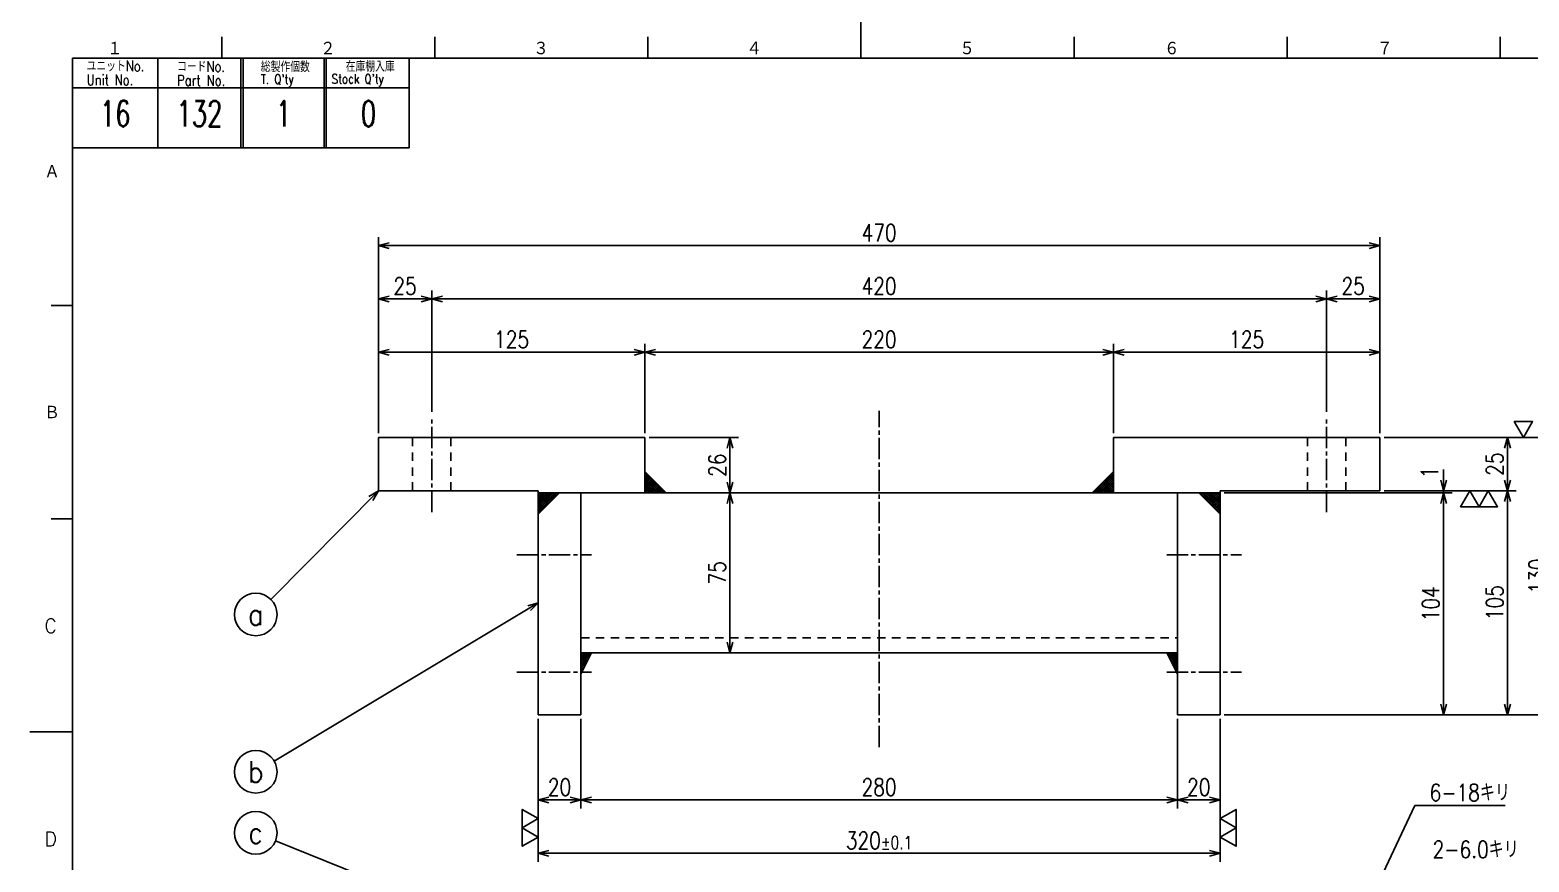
# Model space of a CAD drawing. Extents: x 0 to 1188, y 0 to 1680.
# Drawn here: x 30 to 734, y 433 to 823 of the extents above; entities that cross this region are included whole.
import ezdxf
from ezdxf.enums import TextEntityAlignment as Align

# ---------------------------------------------------------------- set-up
doc = ezdxf.new("R2010")
doc.units = 0
doc.header["$LTSCALE"] = 2
doc.linetypes.add('GEN7A', pattern=[7.5, 5, -0.75, 1, -0.75])
doc.linetypes.add('HIDDEN2', pattern=[3.5, 2, -1.5])
doc.layers.get('0').update_dxf_attribs({"linetype": 'CONTINUOUS'})
doc.layers.get('DEFPOINTS').update_dxf_attribs({"linetype": 'CONTINUOUS'})
for name, color, linetype in [('2', 5, 'CONTINUOUS'), ('5', 3, 'CONTINUOUS'), ('7A', 4, 'GEN7A'), ('8', 1, 'CONTINUOUS'), ('9', 3, 'HIDDEN2'), ('RAHM2', 1, 'CONTINUOUS')]:
    doc.layers.add(name, color=color, linetype=linetype)
doc.styles.add('DIMENSION', font='monotxt.shx', dxfattribs={"bigfont": 'bigfont.shx'})
doc.styles.get("Standard").update_dxf_attribs({"font": 'romans.shx', "width": 0.8, "bigfont": 'extfont.shx'})
doc.dimstyles.new('GEN-ISO', dxfattribs={"dimscale": 2, "dimtxt": 4, "dimasz": 2.5, "dimexe": 2, "dimexo": 1, "dimgap": 1, "dimtad": 3, "dimdec": 3, "dimrnd": 0.001, "dimdsep": 46, "dimtxsty": 'Standard', "dimblk": 'OPEN30', "dimcen": 0, "dimclrt": 52, "dimadec": 0, "dimazin": 0, "dimtp": 0.1, "dimtm": 0.1, "dimtfac": 0.6, "dimtdec": 3, "dimtmove": 2, "dimatfit": 3, "dimldrblk": 'OPEN30', "dimfxl": 1, "dimarcsym": 0})

# ---------------------------------------------------------------- blocks, each defined once
blk = doc.blocks.new('1A2ﾌﾞﾋﾝ')
at = {"layer": 'RAHM2', "color": 5, "linetype": 'Continuous'}
for p, q in [((210, 415), (210, 405)), ((60, 410), (60, 405)), ((110, 410), (110, 405)), ((160, 410), (160, 405)), ((260, 410), (260, 405)), ((310, 410), (310, 405)), ((360, 410), (360, 405)), ((579, 405), (25, 405)), ((25, 405), (25, 15)), ((104, 384), (104, 405)), ((25, 384), (64.5, 384)), ((64.5, 384), (104, 384)), ((20, 347), (25, 347)), ((20, 297), (25, 297)), ((15, 247), (25, 247))]:
    blk.add_line(p, q, dxfattribs=at)
at = {"layer": 'RAHM2', "color": 7, "linetype": 'Continuous'}
for p, q in [((45, 405), (45, 384)), ((64.5, 405), (64.5, 384)), ((65, 405), (65, 384)), ((84, 405), (84, 384)), ((84.5, 405), (84.5, 384)), ((25, 398), (64.5, 398)), ((64.5, 398), (104, 398))]:
    blk.add_line(p, q, dxfattribs=at)
at = {"layer": 'RAHM2', "color": 5, "linetype": 'Continuous'}
for s, p in [('１', (33.1, 405.6)), ('２', (83.1, 405.6)), ('３', (133.1, 405.6)), ('４', (183.1, 405.6)), ('５', (233.1, 405.6)), ('６', (281.11, 405.6)), ('７', (331.11, 405.6)), ('Ａ', (18.36, 376.71)), ('Ｂ', (18.36, 320.24)), ('C', (18.36, 270.24)), ('D', (18.36, 220.24))]:
    blk.add_text(s, height=3.31, dxfattribs=at).set_placement(p)
at = {"layer": 'RAHM2', "color": 7, "linetype": 'Continuous', "width": 0.8}
for s, height, p in [('在庫棚入庫', 2.5, (89.08, 401.82)), ('ユニットNo.', 2.5, (28.29, 401.92)), ('Unit No.', 2.5, (28.29, 398.64)), ('コードNo.', 2.5, (49.52, 401.81)), ('Part No.', 2.5, (49.52, 398.53)), ('総製作個数', 2.5, (69.17, 401.72)), ("T. Q'ty", 2.2, (69.17, 398.96)), ("Stock Q'ty", 2.2, (85.8, 399.06))]:
    blk.add_text(s, height=height, dxfattribs=at).set_placement(p)
at = {"layer": 'RAHM2', "color": 5, "linetype": 'Continuous', "width": 0.7}
for tag, p in [('HEADER3', (35, 392.01)), ('HEADER4', (54.75, 392)), ('HEADER15', (74.49, 392)), ('HEADER16', (94.43, 392))]:
    blk.add_attdef(tag, text='', height=6, dxfattribs=at).set_placement(p, align=Align.MIDDLE)
at = {"layer": 'RAHM2', "color": 7, "linetype": 'Continuous'}
blk.add_attdef('HEADER5', text='', height=2.5, dxfattribs=at).set_placement((63.69, 385.1), align=Align.BOTTOM_RIGHT)
for tag, height, width, p in [('HEADER25', 3.2, 0.63, (46.91, 45.38)), ('HEADER23', 3.33, 0.8, (71.4, 45.2)), ('HEADER24', 3.5, 0.8, (92.57, 45.22)), ('HEADER1', 5, 0.9, (528.12, 45.15)), ('HEADER7', 5, 0.8, (343.38, 40.8)), ('GEN-TITLE-SCA', 4, 0.85, (430.79, 40.85)), ('HEADER22', 3.2, 0.63, (46.91, 38.38)), ('HEADER20', 3.33, 0.8, (71.4, 38.2)), ('HEADER21', 3.5, 0.8, (92.57, 38.22)), ('HEADER2', 6, 0.9, (527.89, 36.68)), ('HEADER19', 3.2, 0.63, (46.91, 31.38)), ('HEADER17', 3.33, 0.8, (71.4, 31.2)), ('HEADER18', 3.5, 0.8, (92.57, 31.22)), ('HEADER11', 3.2, 0.63, (46.91, 24.38)), ('HEADER9', 3.33, 0.8, (71.4, 24.2)), ('HEADER10', 3.5, 0.8, (92.57, 24.22)), ('HEADER14', 3.31, 0.8, (295.54, 17.82))]:
    blk.add_attdef(tag, text='', height=height, dxfattribs=dict(at, width=width)).set_placement(p, align=Align.MIDDLE)
at = {"layer": 'RAHM2', "color": 7, "linetype": 'Continuous', "width": 0.8}
blk.add_attdef('GEN-TITLE-DAT', text='', height=3.5, dxfattribs=at).set_placement((444.35, 39.1), align=Align.BOTTOM_LEFT)
at = {"layer": 'RAHM2', "color": 5, "linetype": 'Continuous'}
blk.add_attdef('HEADER6', text='', height=5.8, dxfattribs=at).set_placement((376.09, 17.1), align=Align.BOTTOM_RIGHT)
at = {"layer": 'RAHM2', "color": 5, "linetype": 'Continuous', "style": 'DIMENSION', "width": 1.2}
for tag, p in [('HEADER13', (382.56, 16.75)), ('HEADER12', (416.26, 16.72)), ('GEN-TITLE-DWG', (485.79, 16.74))]:
    blk.add_attdef(tag, text='', height=7.02, dxfattribs=at).set_placement(p, align=Align.BOTTOM_LEFT)
at = {"layer": 'RAHM2', "color": 5, "linetype": 'Continuous', "style": 'DIMENSION'}
blk.add_attdef('HEADER8', text='', height=7.02, dxfattribs=at).set_placement((577.6, 16.71), align=Align.BOTTOM_RIGHT)
blk = doc.blocks.new('GENBALLOON1')
blk.add_circle((0, 0), 5)
at = {"flags": 1}
blk.add_attdef('GEN_PARENT', text='', height=2.5, dxfattribs=at).set_placement((0, 0), align=Align.MIDDLE)
blk.add_attdef('REF_NO', text='', height=3.5).set_placement((0, 0), align=Align.MIDDLE)
at = {"color": 7, "flags": 1}
for tag, p in [('5GENINF', (6.43, 0.96)), ('6GENINF', (6.43, 0.63)), ('7GENINF', (6.43, 0.3)), ('8GENINF', (6.43, -0.04)), ('9GENINF', (6.43, -0.37)), ('3GENINF', (6.43, -2.34)), ('4GENINF', (6.43, -2.67)), ('10GENINF', (6.43, -0.7)), ('11GENINF', (6.43, -1)), ('12GENINF', (6.43, -1.34)), ('13GENINF', (6.43, -1.67)), ('14GENINF', (6.43, -2)), ('15GENINF', (6.43, -3)), ('16GENINF', (6.43, -3.34)), ('17GENINF', (6.43, -3.7)), ('20GENINF', (6.43, -4.7)), ('21GENINF', (6.43, -5.04)), ('22GENINF', (6.43, -5.37)), ('18GENINF', (6.43, -4.04)), ('19GENINF', (6.43, -4.37))]:
    blk.add_attdef(tag, p, '', height=0.2, dxfattribs=at)
blk = doc.blocks.new('_Open30')
at = {"color": 0, "linetype": 'ByBlock', "lineweight": -2}
for p, q in [((-1, 0.27), (0, 0)), ((0, 0), (-1, -0.27)), ((0, 0), (-1, 0))]:
    blk.add_line(p, q, dxfattribs=at)
blk = doc.blocks.new('*D5')
at = {"layer": '5', "color": 0, "lineweight": -2, "transparency": 16777216}
for p, q in [((268.53, 500.07), (268.53, 433.07)), ((588.53, 500.07), (588.53, 433.07)), ((273.53, 437.07), (583.53, 437.07))]:
    blk.add_line(p, q, dxfattribs=at)
at = {"layer": 'DEFPOINTS', "color": 0, "transparency": 16777216}
for p in [(268.53, 502.07), (588.53, 502.07), (588.53, 437.07)]:
    blk.add_point(p, dxfattribs=at)
at = {"layer": '5', "color": 0, "lineweight": -2, "transparency": 16777216, "xscale": 5, "yscale": 5, "zscale": 5, "rotation": 180}
blk.add_blockref('_Open30', (268.53, 437.07), dxfattribs=at)
at = {"layer": '5', "color": 0, "lineweight": -2, "transparency": 16777216, "xscale": 5, "yscale": 5, "zscale": 5}
blk.add_blockref('_Open30', (588.53, 437.07), dxfattribs=at)
at = {"layer": '5', "color": 52, "transparency": 16777216, "insert": (428.53, 443.07), "char_height": 8, "attachment_point": 5}
blk.add_mtext('320\\H6;\\S%%P0.1;', dxfattribs=at)
blk = doc.blocks.new('*D6')
at = {"layer": '5', "color": 0, "lineweight": -2, "transparency": 16777216}
for p, q in [((218.53, 644.07), (218.53, 701.07)), ((223.53, 697.07), (633.53, 697.07)), ((638.53, 644.07), (638.53, 701.07))]:
    blk.add_line(p, q, dxfattribs=at)
at = {"layer": 'DEFPOINTS', "color": 0, "transparency": 16777216}
for p in [(638.53, 697.07), (218.53, 642.07), (638.53, 642.07)]:
    blk.add_point(p, dxfattribs=at)
at = {"layer": '5', "color": 0, "lineweight": -2, "transparency": 16777216, "xscale": 5, "yscale": 5, "zscale": 5, "rotation": 180}
blk.add_blockref('_Open30', (218.53, 697.07), dxfattribs=at)
at = {"layer": '5', "color": 0, "lineweight": -2, "transparency": 16777216, "xscale": 5, "yscale": 5, "zscale": 5}
blk.add_blockref('_Open30', (638.53, 697.07), dxfattribs=at)
at = {"layer": '5', "color": 52, "transparency": 16777216, "insert": (428.53, 703.07), "char_height": 8, "attachment_point": 5}
blk.add_mtext('420', dxfattribs=at)
blk = doc.blocks.new('*D7')
at = {"layer": '5', "color": 0, "lineweight": -2, "transparency": 16777216}
for p, q in [((288.53, 500.07), (288.53, 458.07)), ((568.53, 500.07), (568.53, 458.07)), ((293.53, 462.07), (563.53, 462.07))]:
    blk.add_line(p, q, dxfattribs=at)
at = {"layer": 'DEFPOINTS', "color": 0, "transparency": 16777216}
for p in [(288.53, 502.07), (568.53, 502.07), (568.53, 462.07)]:
    blk.add_point(p, dxfattribs=at)
at = {"layer": '5', "color": 0, "lineweight": -2, "transparency": 16777216, "xscale": 5, "yscale": 5, "zscale": 5, "rotation": 180}
blk.add_blockref('_Open30', (288.53, 462.07), dxfattribs=at)
at = {"layer": '5', "color": 0, "lineweight": -2, "transparency": 16777216, "xscale": 5, "yscale": 5, "zscale": 5}
blk.add_blockref('_Open30', (568.53, 462.07), dxfattribs=at)
at = {"layer": '5', "color": 52, "transparency": 16777216, "insert": (428.53, 468.07), "char_height": 8, "attachment_point": 5}
blk.add_mtext('280', dxfattribs=at)
blk = doc.blocks.new('*D8')
at = {"layer": '5', "color": 0, "lineweight": -2, "transparency": 16777216}
for p, q in [((193.53, 634.07), (193.53, 726.07)), ((663.53, 634.07), (663.53, 726.07)), ((198.53, 722.07), (658.53, 722.07))]:
    blk.add_line(p, q, dxfattribs=at)
at = {"layer": 'DEFPOINTS', "color": 0, "transparency": 16777216}
for p in [(663.53, 722.07), (193.53, 632.07), (663.53, 632.07)]:
    blk.add_point(p, dxfattribs=at)
at = {"layer": '5', "color": 0, "lineweight": -2, "transparency": 16777216, "xscale": 5, "yscale": 5, "zscale": 5, "rotation": 180}
blk.add_blockref('_Open30', (193.53, 722.07), dxfattribs=at)
at = {"layer": '5', "color": 0, "lineweight": -2, "transparency": 16777216, "xscale": 5, "yscale": 5, "zscale": 5}
blk.add_blockref('_Open30', (663.53, 722.07), dxfattribs=at)
at = {"layer": '5', "color": 52, "transparency": 16777216, "insert": (428.53, 728.07), "char_height": 8, "attachment_point": 5}
blk.add_mtext('470', dxfattribs=at)
blk = doc.blocks.new('*D9')
at = {"layer": '5', "color": 0, "lineweight": -2, "transparency": 16777216}
for p, q in [((538.53, 634.07), (538.53, 676.07)), ((663.53, 634.07), (663.53, 676.07)), ((543.53, 672.07), (658.53, 672.07))]:
    blk.add_line(p, q, dxfattribs=at)
at = {"layer": 'DEFPOINTS', "color": 0, "transparency": 16777216}
for p in [(663.53, 672.07), (538.53, 632.07), (663.53, 632.07)]:
    blk.add_point(p, dxfattribs=at)
at = {"layer": '5', "color": 0, "lineweight": -2, "transparency": 16777216, "xscale": 5, "yscale": 5, "zscale": 5, "rotation": 180}
blk.add_blockref('_Open30', (538.53, 672.07), dxfattribs=at)
at = {"layer": '5', "color": 0, "lineweight": -2, "transparency": 16777216, "xscale": 5, "yscale": 5, "zscale": 5}
blk.add_blockref('_Open30', (663.53, 672.07), dxfattribs=at)
at = {"layer": '5', "color": 52, "transparency": 16777216, "insert": (601.03, 678.07), "char_height": 8, "attachment_point": 5}
blk.add_mtext('125', dxfattribs=at)
blk = doc.blocks.new('*D10')
at = {"layer": '5', "color": 0, "lineweight": -2, "transparency": 16777216}
for p, q in [((268.53, 500.07), (268.53, 458.07)), ((288.53, 500.07), (288.53, 458.07)), ((283.53, 462.07), (273.53, 462.07))]:
    blk.add_line(p, q, dxfattribs=at)
at = {"layer": 'DEFPOINTS', "color": 0, "transparency": 16777216}
for p in [(268.53, 502.07), (288.53, 502.07), (268.53, 462.07)]:
    blk.add_point(p, dxfattribs=at)
at = {"layer": '5', "color": 0, "lineweight": -2, "transparency": 16777216, "xscale": 5, "yscale": 5, "zscale": 5, "rotation": 180}
blk.add_blockref('_Open30', (268.53, 462.07), dxfattribs=at)
at = {"layer": '5', "color": 0, "lineweight": -2, "transparency": 16777216, "xscale": 5, "yscale": 5, "zscale": 5}
blk.add_blockref('_Open30', (288.53, 462.07), dxfattribs=at)
at = {"layer": '5', "color": 52, "transparency": 16777216, "insert": (278.53, 468.07), "char_height": 8, "attachment_point": 5}
blk.add_mtext('20', dxfattribs=at)
blk = doc.blocks.new('*D13')
at = {"layer": '5', "color": 0, "lineweight": -2, "transparency": 16777216}
for p, q in [((193.53, 634.07), (193.53, 676.07)), ((318.53, 634.07), (318.53, 676.07)), ((198.53, 672.07), (313.53, 672.07))]:
    blk.add_line(p, q, dxfattribs=at)
at = {"layer": 'DEFPOINTS', "color": 0, "transparency": 16777216}
for p in [(318.53, 672.07), (193.53, 632.07), (318.53, 632.07)]:
    blk.add_point(p, dxfattribs=at)
at = {"layer": '5', "color": 0, "lineweight": -2, "transparency": 16777216, "xscale": 5, "yscale": 5, "zscale": 5, "rotation": 180}
blk.add_blockref('_Open30', (193.53, 672.07), dxfattribs=at)
at = {"layer": '5', "color": 0, "lineweight": -2, "transparency": 16777216, "xscale": 5, "yscale": 5, "zscale": 5}
blk.add_blockref('_Open30', (318.53, 672.07), dxfattribs=at)
at = {"layer": '5', "color": 52, "transparency": 16777216, "insert": (256.03, 678.07), "char_height": 8, "attachment_point": 5}
blk.add_mtext('125', dxfattribs=at)
blk = doc.blocks.new('*D14')
at = {"layer": '5', "color": 0, "lineweight": -2, "transparency": 16777216}
for p, q in [((193.53, 634.07), (193.53, 701.07)), ((213.53, 697.07), (198.53, 697.07)), ((218.53, 644.07), (218.53, 701.07))]:
    blk.add_line(p, q, dxfattribs=at)
at = {"layer": 'DEFPOINTS', "color": 0, "transparency": 16777216}
for p in [(193.53, 697.07), (218.53, 642.07), (193.53, 632.07)]:
    blk.add_point(p, dxfattribs=at)
at = {"layer": '5', "color": 0, "lineweight": -2, "transparency": 16777216, "xscale": 5, "yscale": 5, "zscale": 5, "rotation": 180}
blk.add_blockref('_Open30', (193.53, 697.07), dxfattribs=at)
at = {"layer": '5', "color": 0, "lineweight": -2, "transparency": 16777216, "xscale": 5, "yscale": 5, "zscale": 5}
blk.add_blockref('_Open30', (218.53, 697.07), dxfattribs=at)
at = {"layer": '5', "color": 52, "transparency": 16777216, "insert": (206.03, 703.07), "char_height": 8, "attachment_point": 5}
blk.add_mtext('25', dxfattribs=at)
blk = doc.blocks.new('*D15')
at = {"layer": '5', "color": 0, "lineweight": -2, "transparency": 16777216}
for p, q in [((318.53, 634.07), (318.53, 676.07)), ((538.53, 634.07), (538.53, 676.07)), ((323.53, 672.07), (533.53, 672.07))]:
    blk.add_line(p, q, dxfattribs=at)
at = {"layer": 'DEFPOINTS', "color": 0, "transparency": 16777216}
for p in [(538.53, 672.07), (318.53, 632.07), (538.53, 632.07)]:
    blk.add_point(p, dxfattribs=at)
at = {"layer": '5', "color": 0, "lineweight": -2, "transparency": 16777216, "xscale": 5, "yscale": 5, "zscale": 5, "rotation": 180}
blk.add_blockref('_Open30', (318.53, 672.07), dxfattribs=at)
at = {"layer": '5', "color": 0, "lineweight": -2, "transparency": 16777216, "xscale": 5, "yscale": 5, "zscale": 5}
blk.add_blockref('_Open30', (538.53, 672.07), dxfattribs=at)
at = {"layer": '5', "color": 52, "transparency": 16777216, "insert": (428.53, 678.07), "char_height": 8, "attachment_point": 5}
blk.add_mtext('220', dxfattribs=at)
blk = doc.blocks.new('*D16')
at = {"layer": '5', "color": 0, "lineweight": -2, "transparency": 16777216}
for p, q in [((356.53, 606.07), (354.53, 606.07)), ((358.53, 601.07), (358.53, 536.07)), ((356.53, 531.07), (354.53, 531.07))]:
    blk.add_line(p, q, dxfattribs=at)
at = {"layer": 'DEFPOINTS', "color": 0, "transparency": 16777216}
for p in [(358.53, 606.07), (358.53, 531.07), (358.53, 531.07)]:
    blk.add_point(p, dxfattribs=at)
at = {"layer": '5', "color": 0, "lineweight": -2, "transparency": 16777216, "xscale": 5, "yscale": 5, "zscale": 5}
for p, rotation in [((358.53, 606.07), 90), ((358.53, 531.07), 270)]:
    blk.add_blockref('_Open30', p, dxfattribs=dict(at, rotation=rotation))
at = {"layer": '5', "color": 52, "transparency": 16777216, "insert": (352.53, 568.57), "char_height": 8, "attachment_point": 5, "rotation": 90}
blk.add_mtext('75', dxfattribs=at)
blk = doc.blocks.new('*D17')
at = {"layer": '5', "color": 0, "lineweight": -2, "transparency": 16777216}
for p, q in [((320.53, 632.07), (362.53, 632.07)), ((358.53, 627.07), (358.53, 611.07)), ((356.53, 606.07), (354.53, 606.07))]:
    blk.add_line(p, q, dxfattribs=at)
at = {"layer": 'DEFPOINTS', "color": 0, "transparency": 16777216}
for p in [(318.53, 632.07), (358.53, 606.07), (358.53, 606.07)]:
    blk.add_point(p, dxfattribs=at)
at = {"layer": '5', "color": 0, "lineweight": -2, "transparency": 16777216, "xscale": 5, "yscale": 5, "zscale": 5}
for p, rotation in [((358.53, 632.07), 90), ((358.53, 606.07), 270)]:
    blk.add_blockref('_Open30', p, dxfattribs=dict(at, rotation=rotation))
at = {"layer": '5', "color": 52, "transparency": 16777216, "insert": (352.53, 619.07), "char_height": 8, "attachment_point": 5, "rotation": 90}
blk.add_mtext('26', dxfattribs=at)
blk = doc.blocks.new('*D22')
at = {"layer": '5', "color": 0, "lineweight": -2, "transparency": 16777216}
for p, q in [((568.53, 500.07), (568.53, 458.07)), ((588.53, 500.07), (588.53, 458.07)), ((573.53, 462.07), (583.53, 462.07))]:
    blk.add_line(p, q, dxfattribs=at)
at = {"layer": 'DEFPOINTS', "color": 0, "transparency": 16777216}
for p in [(568.53, 502.07), (588.53, 502.07), (588.53, 462.07)]:
    blk.add_point(p, dxfattribs=at)
at = {"layer": '5', "color": 0, "lineweight": -2, "transparency": 16777216, "xscale": 5, "yscale": 5, "zscale": 5, "rotation": 180}
blk.add_blockref('_Open30', (568.53, 462.07), dxfattribs=at)
at = {"layer": '5', "color": 0, "lineweight": -2, "transparency": 16777216, "xscale": 5, "yscale": 5, "zscale": 5}
blk.add_blockref('_Open30', (588.53, 462.07), dxfattribs=at)
at = {"layer": '5', "color": 52, "transparency": 16777216, "insert": (578.53, 468.07), "char_height": 8, "attachment_point": 5}
blk.add_mtext('20', dxfattribs=at)
blk = doc.blocks.new('*D30')
at = {"layer": '5', "color": 0, "lineweight": -2, "transparency": 16777216}
for p, q in [((665.53, 632.07), (747.44, 632.07)), ((743.44, 507.07), (743.44, 627.07)), ((590.53, 502.07), (747.44, 502.07))]:
    blk.add_line(p, q, dxfattribs=at)
at = {"layer": 'DEFPOINTS', "color": 0, "transparency": 16777216}
for p in [(663.53, 632.07), (743.44, 632.07), (588.53, 502.07)]:
    blk.add_point(p, dxfattribs=at)
at = {"layer": '5', "color": 0, "lineweight": -2, "transparency": 16777216, "xscale": 5, "yscale": 5, "zscale": 5}
for p, rotation in [((743.44, 632.07), 90), ((743.44, 502.07), 270)]:
    blk.add_blockref('_Open30', p, dxfattribs=dict(at, rotation=rotation))
at = {"layer": '5', "color": 52, "transparency": 16777216, "insert": (737.44, 567.07), "char_height": 8, "attachment_point": 5, "rotation": 90}
blk.add_mtext('130', dxfattribs=at)
blk = doc.blocks.new('*D31')
at = {"layer": '5', "color": 0, "lineweight": -2, "transparency": 16777216}
for p, q in [((590.53, 606.07), (697.44, 606.07)), ((693.44, 601.07), (693.44, 507.07)), ((590.53, 502.07), (697.44, 502.07))]:
    blk.add_line(p, q, dxfattribs=at)
at = {"layer": 'DEFPOINTS', "color": 0, "transparency": 16777216}
for p in [(588.53, 606.07), (588.53, 502.07), (693.44, 502.07)]:
    blk.add_point(p, dxfattribs=at)
at = {"layer": '5', "color": 0, "lineweight": -2, "transparency": 16777216, "xscale": 5, "yscale": 5, "zscale": 5}
for p, rotation in [((693.44, 606.07), 90), ((693.44, 502.07), 270)]:
    blk.add_blockref('_Open30', p, dxfattribs=dict(at, rotation=rotation))
at = {"layer": '5', "color": 52, "transparency": 16777216, "insert": (687.44, 554.07), "char_height": 8, "attachment_point": 5, "rotation": 90}
blk.add_mtext('104', dxfattribs=at)
blk = doc.blocks.new('*D32')
at = {"layer": '5', "color": 0, "lineweight": -2, "transparency": 16777216}
for p, q in [((693.44, 612.07), (693.44, 617.07)), ((590.53, 606.07), (697.44, 606.07)), ((665.53, 607.07), (697.44, 607.07)), ((693.44, 606.07), (693.44, 607.07)), ((693.44, 601.07), (693.44, 596.07))]:
    blk.add_line(p, q, dxfattribs=at)
at = {"layer": 'DEFPOINTS', "color": 0, "transparency": 16777216}
for p in [(588.53, 606.07), (663.53, 607.07), (693.44, 607.07)]:
    blk.add_point(p, dxfattribs=at)
at = {"layer": '5', "color": 0, "lineweight": -2, "transparency": 16777216, "xscale": 5, "yscale": 5, "zscale": 5}
for p, rotation in [((693.44, 607.07), 270), ((693.44, 606.07), 90)]:
    blk.add_blockref('_Open30', p, dxfattribs=dict(at, rotation=rotation))
at = {"layer": '5', "color": 52, "transparency": 16777216, "insert": (686.88, 615.71), "char_height": 8, "attachment_point": 5, "rotation": 90}
blk.add_mtext('1', dxfattribs=at)
blk = doc.blocks.new('*D33')
at = {"layer": '5', "color": 0, "lineweight": -2, "transparency": 16777216}
for p, q in [((665.53, 607.07), (727.44, 607.07)), ((723.44, 507.07), (723.44, 602.07)), ((590.53, 502.07), (727.44, 502.07))]:
    blk.add_line(p, q, dxfattribs=at)
at = {"layer": 'DEFPOINTS', "color": 0, "transparency": 16777216}
for p in [(663.53, 607.07), (723.44, 607.07), (588.53, 502.07)]:
    blk.add_point(p, dxfattribs=at)
at = {"layer": '5', "color": 0, "lineweight": -2, "transparency": 16777216, "xscale": 5, "yscale": 5, "zscale": 5}
for p, rotation in [((723.44, 607.07), 90), ((723.44, 502.07), 270)]:
    blk.add_blockref('_Open30', p, dxfattribs=dict(at, rotation=rotation))
at = {"layer": '5', "color": 52, "transparency": 16777216, "insert": (717.44, 554.57), "char_height": 8, "attachment_point": 5, "rotation": 90}
blk.add_mtext('105', dxfattribs=at)
blk = doc.blocks.new('*D34')
at = {"layer": '5', "color": 0, "lineweight": -2, "transparency": 16777216}
for p, q in [((638.53, 644.07), (638.53, 701.07)), ((643.53, 697.07), (658.53, 697.07)), ((663.53, 634.07), (663.53, 701.07))]:
    blk.add_line(p, q, dxfattribs=at)
at = {"layer": 'DEFPOINTS', "color": 0, "transparency": 16777216}
for p in [(663.53, 697.07), (638.53, 642.07), (663.53, 632.07)]:
    blk.add_point(p, dxfattribs=at)
at = {"layer": '5', "color": 0, "lineweight": -2, "transparency": 16777216, "xscale": 5, "yscale": 5, "zscale": 5, "rotation": 180}
blk.add_blockref('_Open30', (638.53, 697.07), dxfattribs=at)
at = {"layer": '5', "color": 0, "lineweight": -2, "transparency": 16777216, "xscale": 5, "yscale": 5, "zscale": 5}
blk.add_blockref('_Open30', (663.53, 697.07), dxfattribs=at)
at = {"layer": '5', "color": 52, "transparency": 16777216, "insert": (651.03, 703.07), "char_height": 8, "attachment_point": 5}
blk.add_mtext('25', dxfattribs=at)
blk = doc.blocks.new('*D35')
at = {"layer": '5', "color": 0, "lineweight": -2, "transparency": 16777216}
for p, q in [((665.53, 632.07), (727.44, 632.07)), ((723.44, 612.07), (723.44, 627.07)), ((665.53, 607.07), (727.44, 607.07))]:
    blk.add_line(p, q, dxfattribs=at)
at = {"layer": 'DEFPOINTS', "color": 0, "transparency": 16777216}
for p in [(663.53, 632.07), (723.44, 632.07), (663.53, 607.07)]:
    blk.add_point(p, dxfattribs=at)
at = {"layer": '5', "color": 0, "lineweight": -2, "transparency": 16777216, "xscale": 5, "yscale": 5, "zscale": 5}
for p, rotation in [((723.44, 632.07), 90), ((723.44, 607.07), 270)]:
    blk.add_blockref('_Open30', p, dxfattribs=dict(at, rotation=rotation))
at = {"layer": '5', "color": 52, "transparency": 16777216, "insert": (717.44, 619.57), "char_height": 8, "attachment_point": 5, "rotation": 90}
blk.add_mtext('25', dxfattribs=at)

msp = doc.modelspace()

# ---------------------------------------------------------------- hatches: boundary and pattern name
at = {"layer": '2'}
h = msp.add_hatch(dxfattribs=at)
h.set_pattern_fill('ANSI37', color=256, scale=0.2, style=0)
h.set_pattern_definition([(45, (54.7605, 49.4295), (-0.4490128, 0.4490128), []), (135, (54.7605, 49.4295), (-0.4490128, -0.4490128), [])])
h.paths.add_polyline_path([(318.5327, 616.0667), (318.5327, 606.0667), (328.5327, 606.0667)])
h.paths.add_polyline_path([(268.5327, 606.0667), (268.5327, 596.0667), (278.5327, 606.0667)])
h.paths.add_polyline_path([(288.5327, 531.0667), (288.5327, 521.0667), (293.5327, 531.0667)])
h = msp.add_hatch(dxfattribs=at)
h.set_pattern_fill('ANSI37', color=256, scale=0.2, style=0)
h.set_pattern_definition([(45, (-45.2395, 49.4295), (-0.4490128, 0.4490128), []), (135, (-45.2395, 49.4295), (-0.4490128, -0.4490128), [])])
h.paths.add_polyline_path([(528.5327, 606.0667), (538.5327, 606.0667), (538.5327, 616.0667)])
h.paths.add_polyline_path([(588.5327, 596.0667), (588.5327, 606.0667), (578.5327, 606.0667)])
h.paths.add_polyline_path([(568.5327, 521.0667), (568.5327, 531.0667), (563.5327, 531.0667)])

# ---------------------------------------------------------------- linework, layer by layer
for p, q in [((318.5327, 632.0667), (193.5327, 632.0667)), ((193.5327, 632.0667), (193.5327, 607.0667)), ((318.5327, 632.0667), (318.5327, 606.0667)), ((663.5327, 632.0667), (538.5327, 632.0667)), ((538.5327, 632.0667), (538.5327, 606.0667)), ((663.5327, 632.0667), (663.5327, 607.0667)), ((318.5327, 616.0667), (328.5327, 606.0667)), ((538.5327, 616.0667), (528.5327, 606.0667)), ((268.5327, 607.0667), (193.5327, 607.0667)), ((268.5327, 607.0667), (268.5327, 502.0667)), ((278.5327, 606.0667), (268.5327, 596.0667)), ((378.5327, 606.0667), (268.5327, 606.0667)), ((288.5327, 606.0667), (288.5327, 502.0667)), ((588.5327, 606.0667), (378.5327, 606.0667)), ((568.5327, 502.0667), (568.5327, 606.0667)), ((578.5327, 606.0667), (588.5327, 596.0667)), ((588.5327, 502.0667), (588.5327, 607.0667)), ((663.5327, 607.0667), (588.5327, 607.0667)), ((293.5327, 531.0667), (288.5327, 521.0667)), ((378.5327, 531.0667), (288.5327, 531.0667)), ((568.5327, 531.0667), (378.5327, 531.0667)), ((563.5327, 531.0667), (568.5327, 521.0667)), ((288.5327, 502.0667), (268.5327, 502.0667)), ((588.5327, 502.0667), (568.5327, 502.0667))]:
    msp.add_line(p, q, dxfattribs=at)
at = {"layer": '7A'}
for p, q in [((218.5327, 597.0667), (218.5327, 642.0667)), ((428.5327, 486.8704), (428.5327, 644.5277)), ((638.5327, 597.0667), (638.5327, 642.0667)), ((258.5327, 577.0667), (293.5327, 577.0667)), ((563.5327, 577.0667), (598.5327, 577.0667)), ((258.5327, 522.0667), (293.5327, 522.0667)), ((563.5327, 522.0667), (598.5327, 522.0667))]:
    msp.add_line(p, q, dxfattribs=at)
at = {"layer": '8'}
for points in [[(730.9104, 632.0667), (735.2404, 639.5667), (726.5804, 639.5667), (730.9104, 632.0667)], [(705.7801, 607.0667), (710.1101, 599.5667), (701.4501, 599.5667), (705.7801, 607.0667)], [(714.4401, 607.0667), (718.7701, 599.5667), (710.1101, 599.5667), (714.4401, 607.0667)], [(268.5327, 453.3514), (261.0327, 449.0214), (261.0327, 457.6814), (268.5327, 453.3514)], [(588.5327, 453.3514), (596.0327, 449.0214), (596.0327, 457.6814), (588.5327, 453.3514)], [(268.5327, 444.6914), (261.0327, 440.3614), (261.0327, 449.0214), (268.5327, 444.6914)], [(588.5327, 444.6914), (596.0327, 440.3614), (596.0327, 449.0214), (588.5327, 444.6914)]]:
    msp.add_lwpolyline(points, close=True, dxfattribs=at)
at = {"layer": '9'}
for p, q in [((209.5327, 607.0667), (209.5327, 632.0667)), ((227.5327, 607.0667), (227.5327, 632.0667)), ((629.5327, 607.0667), (629.5327, 632.0667)), ((647.5327, 607.0667), (647.5327, 632.0667)), ((288.5327, 538.0667), (378.5327, 538.0667)), ((378.5327, 538.0667), (568.5327, 538.0667))]:
    msp.add_line(p, q, dxfattribs=at)

# ---------------------------------------------------------------- block references
at = {"layer": '2'}
ref = msp.add_blockref('1A2ﾌﾞﾋﾝ', (0, 0), dxfattribs=dict(at, xscale=2, yscale=2, zscale=2))
ref.add_attrib('HEADER3', '16', dxfattribs={"layer": 'RAHM2', "color": 5, "linetype": 'Continuous', "height": 12, "width": 0.7}).set_placement((70.0078, 784.0139), align=Align.MIDDLE)
ref.add_attrib('HEADER4', '132', dxfattribs={"layer": 'RAHM2', "color": 5, "linetype": 'Continuous', "height": 12, "width": 0.7}).set_placement((109.5079, 784), align=Align.MIDDLE)
ref.add_attrib('HEADER15', '1', dxfattribs={"layer": 'RAHM2', "color": 5, "linetype": 'Continuous', "height": 12, "width": 0.7}).set_placement((148.978, 784), align=Align.MIDDLE)
ref.add_attrib('HEADER16', '0', dxfattribs={"layer": 'RAHM2', "color": 5, "linetype": 'Continuous', "height": 12, "width": 0.7}).set_placement((188.8613, 784), align=Align.MIDDLE)
at = {"layer": '5'}
ref = msp.add_blockref('GENBALLOON1', (135.9415, 549.0955), dxfattribs=dict(at, xscale=-2, yscale=2, zscale=2))
ref.add_attrib('REF_NO', 'a', dxfattribs={"color": 7, "height": 10, "width": 0.9}).set_placement((135.9415, 549.0955), align=Align.MIDDLE_CENTER)
ref = msp.add_blockref('GENBALLOON1', (135.9415, 475.3108), dxfattribs=dict(at, xscale=-2, yscale=2, zscale=2))
ref.add_attrib('REF_NO', 'b', dxfattribs={"color": 7, "height": 10, "width": 0.9}).set_placement((135.9415, 475.3108), align=Align.MIDDLE_CENTER)
ref = msp.add_blockref('GENBALLOON1', (135.9415, 446.6655), dxfattribs=dict(at, xscale=2, yscale=2, zscale=2))
ref.add_attrib('REF_NO', 'c', dxfattribs={"color": 7, "height": 10, "width": 0.9}).set_placement((135.9415, 446.6655), align=Align.MIDDLE_CENTER)

# ---------------------------------------------------------------- texts
at = {"layer": '5', "color": 52, "char_height": 8, "attachment_point": 4}
for s, insert in [('6-18キリ', (686.9023, 465.5364)), ('2-6.0キリ', (688.2896, 438.896))]:
    msp.add_mtext(s, dxfattribs=dict(at, insert=insert))

# ---------------------------------------------------------------- dimensions: what is measured, and where the dimension line sits
at = {"layer": '5'}
for base, p1, p2, picture, middle in [((663.5327, 722.0667), (193.5327, 632.0667), (663.5327, 632.0667), '*D8', (428.5327, 728.0667)), ((193.5327, 697.0667), (218.5327, 642.0667), (193.5327, 632.0667), '*D14', (206.0327, 703.0667)), ((638.5327, 697.0667), (218.5327, 642.0667), (638.5327, 642.0667), '*D6', (428.5327, 703.0667)), ((663.5327, 697.0667), (638.5327, 642.0667), (663.5327, 632.0667), '*D34', (651.0327, 703.0667)), ((318.5327, 672.0667), (193.5327, 632.0667), (318.5327, 632.0667), '*D13', (256.0327, 678.0667)), ((538.5327, 672.0667), (318.5327, 632.0667), (538.5327, 632.0667), '*D15', (428.5327, 678.0667)), ((663.5327, 672.0667), (538.5327, 632.0667), (663.5327, 632.0667), '*D9', (601.0327, 678.0667)), ((268.5327, 462.0667), (288.5327, 502.0667), (268.5327, 502.0667), '*D10', (278.5327, 468.0667)), ((568.5327, 462.0667), (288.5327, 502.0667), (568.5327, 502.0667), '*D7', (428.5327, 468.0667)), ((588.5327, 462.0667), (568.5327, 502.0667), (588.5327, 502.0667), '*D22', (578.5327, 468.0667))]:
    dim = msp.add_linear_dim(base=base, p1=p1, p2=p2, dimstyle='GEN-ISO', dxfattribs=at)
    dim.commit()
    dim.dimension.update_dxf_attribs({"geometry": picture, "text_midpoint": middle})
for base, p1, p2, picture, middle in [((358.5327, 606.0667), (318.5327, 632.0667), (358.5327, 606.0667), '*D17', (352.5327, 619.0667)), ((743.4423, 632.0667), (588.5327, 502.0667), (663.5327, 632.0667), '*D30', (737.4423, 567.0667)), ((723.4423, 632.0667), (663.5327, 607.0667), (663.5327, 632.0667), '*D35', (717.4423, 619.5667)), ((358.5327, 531.0667), (358.5327, 606.0667), (358.5327, 531.0667), '*D16', (352.5327, 568.5667)), ((723.4423, 607.0667), (588.5327, 502.0667), (663.5327, 607.0667), '*D33', (717.4423, 554.5667)), ((693.4423, 502.0667), (588.5327, 606.0667), (588.5327, 502.0667), '*D31', (687.4423, 554.0667))]:
    dim = msp.add_linear_dim(base=base, p1=p1, p2=p2, angle=90, dimstyle='GEN-ISO', dxfattribs=at)
    dim.commit()
    dim.dimension.update_dxf_attribs({"geometry": picture, "text_midpoint": middle})
dim = msp.add_linear_dim(base=(693.4423, 607.0667), p1=(588.5327, 606.0667), p2=(663.5327, 607.0667), angle=90, dimstyle='GEN-ISO', dxfattribs=at)
dim.commit()
dim.dimension.update_dxf_attribs({"geometry": '*D32', "text_midpoint": (686.8848, 615.7131), "dimtype": 160})
dim = msp.add_linear_dim(base=(588.5327, 437.0667), p1=(268.5327, 502.0667), p2=(588.5327, 502.0667), text='<>\\H6;\\S%%P0.1;', dimstyle='GEN-ISO', dxfattribs=at)
dim.commit()
dim.dimension.update_dxf_attribs({"geometry": '*D5', "text_midpoint": (428.5327, 443.0667)})

# ---------------------------------------------------------------- leaders
at = {"layer": '5', "linetype": 'Continuous'}
for points, override in [([(193.5327, 607.0667), (143.0126, 556.1666)], {"dimldrblk": 'Open30'}), ([(268.5327, 554.5667), (144.6017, 480.3108)], {"dimldrblk": 'Open30'}), ([(325.5501, 370.2437), (145.2165, 442.9272)], {"dimldrblk": 'DOTSMALL'})]:
    msp.add_leader(points, dimstyle='GEN-ISO', override=override, dxfattribs=at)
at = {"layer": '5', "annotation_type": 0, "has_hookline": 1, "hookline_direction": 0, "text_width": 35.4133}
msp.add_leader([(643.0327, 381.2595), (679.9023, 459.5364), (684.9023, 459.5364)], dimstyle='GEN-ISO', dxfattribs=at)

doc.saveas('drawing.dxf')
